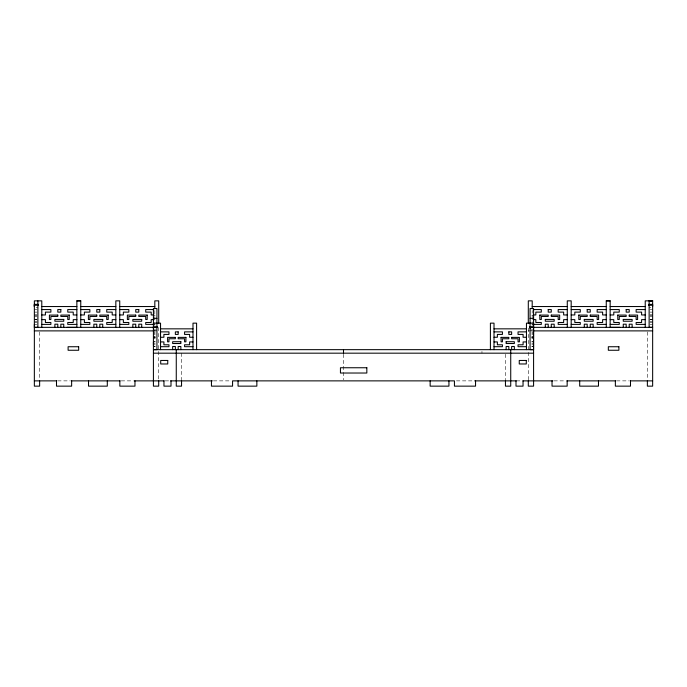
<?xml version="1.0" encoding="UTF-8"?>
<svg xmlns="http://www.w3.org/2000/svg" width="687" height="687" viewBox="0 0 687 687"><rect width="100%" height="100%" fill="white"/><g stroke="black" fill="none" stroke-linecap="round" stroke-linejoin="round"><path stroke-width="0.52" stroke-dasharray="3.44 2.58" d="M532.202 325.252L532.202 310.515M36.128 307.656L37.888 307.656M649.129 307.656L650.89 307.656M34.367 309.571L37.004 309.579M650.014 309.579L652.65 309.571M34.367 312.121L37.004 312.121M650.014 312.121L652.65 312.121M34.367 314.964L37.004 314.964M650.014 314.964L652.65 314.964M34.367 315.093L37.004 315.093M650.014 315.093L652.65 315.093M153.416 315.642L155.176 315.642M531.824 315.642L533.584 315.642M34.367 316.458L37.004 316.458M650.014 316.458L652.65 316.458M34.367 319.429L37.004 319.429M650.014 319.429L652.65 319.429M34.367 319.635L37.004 319.524M650.014 319.524L652.65 319.635M34.367 321.233L37.004 321.233M650.014 321.233L652.65 321.233M34.367 322.495L37.004 322.495M650.014 322.495L652.65 322.495M34.367 324.393L37.004 324.393M650.014 324.393L652.65 324.393M153.416 324.882L155.176 324.882M531.824 324.882L533.584 324.882M154.3 329.958L156.937 329.949M530.063 329.949L532.7 329.958M153.416 330.103L155.176 330.103M531.824 330.103L533.584 330.103M153.416 330.885L158.697 330.885M528.303 330.885L533.584 330.885M153.416 331.873L155.176 331.873M531.824 331.873L533.584 331.873M153.416 332.817L155.176 332.817M531.824 332.817L533.584 332.817M153.416 333.478L155.176 333.478M531.824 333.478L533.584 333.478M153.416 334.423L155.176 334.423M531.824 334.423L533.584 334.423M153.416 336.218L155.176 336.218M531.824 336.218L533.584 336.218M153.416 336.965L155.176 336.965M531.824 336.965L533.584 336.965M153.416 337.257L155.176 337.257M531.824 337.257L533.584 337.257M153.416 337.394L155.176 337.386M531.824 337.386L533.584 337.394M153.416 337.824L155.176 337.824M531.824 337.824L533.584 337.824M153.416 338.76L155.176 338.751M531.824 338.751L533.584 338.76M153.416 341.825L155.176 341.722M531.824 341.722L533.584 341.825M153.416 341.928L155.176 341.928M531.824 341.928L533.584 341.928M153.416 343.526L155.176 343.526M531.824 343.526L533.584 343.526M153.416 344.797L155.176 344.788M531.824 344.788L533.584 344.797M153.416 346.265L155.176 346.265M531.824 346.265L533.584 346.265M153.416 346.695L155.176 346.695M531.824 346.695L533.584 346.695M57.699 380.873L70.452 380.873M121.238 380.873L133.029 380.873M165.181 380.873L170.539 380.873M213.417 380.873L230.566 380.873M456.434 380.873L473.583 380.873M516.461 380.873L521.819 380.873M553.971 380.873L565.762 380.873M616.548 380.873L629.301 380.873M647.369 331.95L647.369 379.808M528.303 328.24L528.303 380.873M505.452 354.243L505.452 379.808M481.965 351.418L481.965 353.178M343.5 354.243L343.5 379.808M181.548 353.178L181.548 379.808M158.697 327.364L158.697 380.873M154.815 310.515L154.815 325.252M39.631 331.95L39.631 379.808"/><path stroke-width="1.03" d="M34.367 304.375L34.367 306.539L34.367 304.375L38.274 304.375L38.274 305.26L34.367 305.26M153.416 345.441L153.416 342.014M153.416 326.677L153.416 327.553L157.297 327.553L157.297 326.677L153.416 326.677L153.416 328.841M490.406 349.657L490.406 323.148L494.013 323.148L494.013 349.657M506.139 349.657L506.139 346.488L508.827 346.497L508.827 349.657M511.643 349.657L511.643 346.497L514.34 346.497L514.34 349.657M526.457 349.657L526.457 323.156L533.584 323.156L533.584 349.666L153.416 349.657L156.937 349.657L156.937 308.515L153.416 308.515L153.416 386.146L158.697 386.146L158.697 380.873M528.303 323.148L528.303 300.854L532.202 300.854L532.202 308.557M530.063 323.156L530.063 349.657L533.584 349.657M545.306 327.356L545.306 324.195L548.217 324.195L548.217 327.356M551.266 327.356L551.266 324.195L554.177 324.195L554.177 327.356M567.282 327.356L567.282 300.854L571.18 300.854L571.18 327.356M584.285 327.356L584.285 324.195L587.196 324.195L587.196 327.356M590.236 327.356L590.245 324.195L593.147 324.195L593.147 327.356M606.26 327.356L606.26 300.854L610.159 300.854L610.15 327.356L619.992 327.356M623.264 327.356L623.264 324.195L626.175 324.195L626.175 327.356M629.215 327.356L629.215 324.195L632.126 324.195L632.126 327.356M645.23 327.356L645.239 300.854L652.65 300.854L652.65 386.146L647.369 386.146L647.369 380.873M649.129 305.26L649.129 304.375M649.138 300.854L652.65 300.854L649.129 300.854L649.129 327.356L652.65 327.364L533.181 327.356M34.367 324.393L34.367 327.364L37.871 327.356L37.888 300.854M67.025 327.356L76.867 327.356L76.858 300.854L80.757 300.854L80.757 327.356M606.26 300.854L610.159 300.854M76.858 300.854L80.757 300.854M652.65 305.26L648.743 305.26L648.743 304.375L652.65 304.375L652.65 306.539M41.787 306.539L76.858 306.539M80.757 306.539L115.837 306.539M119.736 306.539L154.815 306.539M532.202 306.539L567.282 306.539M571.18 306.539L606.26 306.539M610.159 306.539L645.23 306.539M41.787 309.571L50.881 309.571L50.881 312.121L45.411 312.121L45.419 314.955L41.787 314.955M76.858 309.571L67.764 309.571L67.764 312.121L73.234 312.121L73.234 314.955L76.867 314.955M80.757 309.571L89.86 309.571L89.86 312.121L84.389 312.121L84.389 314.955L80.757 314.955M115.837 309.571L106.734 309.571L106.734 312.121L112.204 312.121L112.204 314.955L115.837 314.955M119.736 309.571L128.838 309.571L128.838 312.121L123.368 312.121L123.368 314.955L119.736 314.955M153.802 309.571L145.713 309.571L145.713 312.121L151.183 312.121L151.183 314.955L153.905 314.955M533.215 309.571L541.304 309.571L541.304 312.121L535.834 312.121L535.834 314.955L533.112 314.955M567.282 309.571L558.179 309.571L558.179 312.121L563.649 312.121L563.649 314.955L567.282 314.955M571.18 309.571L580.283 309.571L580.283 312.121L574.813 312.121L574.813 314.955L571.18 314.955M606.26 309.571L597.158 309.571L597.158 312.121L602.628 312.121L602.628 314.955L606.26 314.955M610.159 309.571L619.253 309.571L619.253 312.121L613.783 312.121L613.783 314.955L610.159 314.955M645.23 309.571L636.136 309.571L636.136 312.121L641.606 312.121L641.606 314.955L645.23 314.955M153.416 318.364L156.937 318.364M530.063 318.364L533.584 318.364M41.787 319.627L45.419 319.627L45.419 322.495L50.881 322.495L50.881 324.393L41.787 324.393M76.867 319.627L73.234 319.627L73.234 322.486L67.764 322.486L67.764 324.393L76.867 324.393M80.757 319.627L84.389 319.627L84.389 322.495L89.86 322.495L89.86 324.393L80.757 324.393M115.837 319.627L112.204 319.627L112.204 322.486L106.743 322.486L106.743 324.393L115.837 324.393M119.736 319.627L123.368 319.627L123.368 322.486L128.838 322.486L128.838 324.393L119.736 324.393M153.905 319.627L151.183 319.627L151.183 322.486L145.713 322.486L145.713 324.393L153.802 324.384M533.112 319.627L535.834 319.627L535.834 322.486L541.304 322.486L541.304 324.393L533.215 324.384M567.282 319.627L563.649 319.627L563.649 322.486L558.179 322.486L558.179 324.393L567.282 324.393M571.18 319.627L574.813 319.627L574.813 322.486L580.283 322.486L580.283 324.393L571.18 324.393M606.26 319.627L602.628 319.627L602.628 322.495L597.158 322.495L597.158 324.393L606.26 324.393M610.15 319.627L613.783 319.627L613.783 322.486L619.253 322.486L619.253 324.393L610.15 324.393M645.23 319.627L641.598 319.627L641.598 322.495L636.136 322.495L636.136 324.393L645.23 324.393M153.416 323.156L160.543 323.156L160.543 349.657M34.367 327.356L153.836 327.356M160.543 328.841L192.987 328.841M494.013 328.841L526.457 328.841M34.35 330.885L153.416 330.885M533.584 330.885L652.65 330.885M160.543 331.873L168.959 331.873L168.959 334.423L163.901 334.423L163.901 337.257L160.543 337.257M192.987 331.873L184.571 331.873L184.571 334.423L189.629 334.423L189.629 337.257L192.987 337.257M494.013 331.873L502.429 331.873L502.429 334.423L497.371 334.423L497.371 337.257L494.013 337.257M526.457 331.873L518.041 331.873L518.041 334.423L523.099 334.423L523.099 337.257L526.457 337.257M160.543 341.928L163.901 341.928L163.901 344.788L168.959 344.788L168.959 346.695L160.543 346.695M192.987 341.928L189.629 341.928L189.629 344.788L184.571 344.788L184.571 346.686L192.987 346.686M494.013 341.928L497.371 341.928L497.371 344.788L502.429 344.788L502.429 346.686L494.013 346.686M526.457 341.928L523.099 341.928L523.099 344.788L518.041 344.788L518.041 346.695L526.457 346.695M153.416 353.178L533.584 353.178M34.35 380.873L56.635 380.873M71.517 380.873L120.165 380.873M134.102 380.873L164.107 380.873M170.539 380.873L212.343 380.873M474.657 380.873L516.461 380.873M522.893 380.873L552.898 380.873M566.835 380.873L615.483 380.873M630.365 380.873L652.65 380.873M530.063 327.553L530.063 326.677L530.063 328.249M630.494 380.873L630.494 386.146L615.363 386.146L615.363 380.873M598.48 380.873L598.48 386.146L579.699 386.146L579.699 380.873M567.161 380.873L567.161 386.146L552.03 386.146L552.03 380.873M530.063 323.62L530.063 308.515L533.584 308.515L533.584 386.146L528.303 386.146L528.303 380.873M523.039 380.873L523.039 386.146L515.997 386.146L515.997 380.873M510.733 349.657L510.733 386.146L505.452 386.146L505.452 380.873M475.55 380.873L475.55 386.146L454.433 386.146L454.433 380.873L232.567 380.873L232.567 386.146L211.45 386.146L211.45 380.873M448.937 380.873L448.937 386.146L430.148 386.146L430.148 380.873M343.5 349.657L343.5 353.178M256.852 380.873L256.852 386.146L238.063 386.146L238.063 380.873M196.594 349.657L196.594 323.148L192.987 323.148L192.987 349.657M181.548 380.873L181.548 386.146L176.267 386.146L176.267 349.657M180.861 349.657L180.861 346.488L178.173 346.497L178.173 349.657M175.357 349.657L175.357 346.497L172.66 346.497L172.66 349.657M171.003 380.873L171.003 386.146L163.961 386.146L163.961 380.873M158.714 323.148L158.714 300.854L154.815 300.854L154.815 308.557M141.711 327.356L141.711 324.195L138.8 324.195L138.8 327.356M135.751 327.356L135.751 324.195L132.84 324.195L132.84 327.356M134.97 380.873L134.97 386.146L119.839 386.146L119.839 380.873M119.736 327.356L119.736 300.854L115.837 300.854L115.837 327.356M107.301 380.873L107.301 386.146L88.52 386.146L88.52 380.873M102.732 327.356L102.732 324.195L99.821 324.195L99.821 327.356M96.781 327.356L96.781 324.195L93.87 324.195L93.87 327.356M71.637 380.873L71.637 386.146L56.497 386.146L56.497 380.873M63.754 327.356L63.754 324.195L60.842 324.195L60.851 327.356M57.802 327.356L57.802 324.195L54.891 324.195L54.891 327.356M41.787 327.356L41.787 300.854L34.367 300.854L34.35 386.146L39.631 386.146L39.631 380.873M37.888 304.375L37.888 305.26L37.888 304.375M156.937 326.677L156.937 327.553L156.937 326.677M501.081 337.386L501.081 341.825L502.429 341.825L502.429 338.751L508.827 338.751L508.827 337.386L501.081 337.386M506.139 341.722L506.139 343.526L514.34 343.526L514.34 341.722L506.139 341.722M508.827 331.873L508.827 334.423L511.643 334.423L511.643 331.873L508.827 331.873M511.643 337.386L511.643 338.751L518.041 338.751L518.041 341.825L519.398 341.825L519.398 337.386L511.643 337.386M529.703 326.677L529.703 327.553L533.584 327.553L533.584 326.677L529.703 326.677M539.836 315.084L539.836 319.524L541.304 319.524L541.304 316.449L548.217 316.449L548.217 315.084L539.836 315.084M545.306 319.421L545.306 321.224L554.177 321.224L554.177 319.421L545.306 319.421M548.217 309.571L548.217 312.121L551.266 312.121L551.266 309.571L548.217 309.571M551.266 315.084L551.266 316.449L558.179 316.449L558.179 319.524L559.647 319.524L559.647 315.084L551.266 315.084M578.815 315.084L578.815 319.524L580.283 319.524L580.283 316.458L587.196 316.458L587.196 315.084L578.815 315.084M584.285 319.421L584.285 321.224L593.147 321.224L593.147 319.421L584.285 319.421M587.196 309.571L587.196 312.121L590.245 312.121L590.245 309.571L587.196 309.571M590.245 315.084L590.245 316.458L597.158 316.458L597.158 319.524L598.617 319.524L598.617 315.084L590.245 315.084M617.793 315.084L617.793 319.524L619.253 319.524L619.253 316.458L626.175 316.458L626.175 315.084L617.793 315.084M623.264 319.421L623.264 321.224L632.126 321.224L632.126 319.421L623.264 319.421M626.175 309.571L626.175 312.121L629.215 312.121L629.215 309.571L626.175 309.571M629.215 315.084L629.215 316.458L636.136 316.458L636.136 319.524L637.596 319.524L637.596 315.084L629.215 315.084M60.842 309.571L57.802 309.571L57.802 312.121L60.842 312.121L60.842 309.571M99.821 309.571L96.773 309.571L96.773 312.121L99.821 312.121L99.821 309.571M138.8 309.571L135.751 309.571L135.751 312.121L138.8 312.121L138.8 309.571M57.802 315.084L49.421 315.084L49.421 319.524L50.881 319.524L50.881 316.458L57.802 316.458L57.802 315.084M69.224 315.084L60.842 315.084L60.842 316.458L67.764 316.458L67.764 319.524L69.224 319.524L69.224 315.084M96.773 315.084L88.4 315.084L88.4 319.524L89.86 319.524L89.86 316.458L96.773 316.458L96.773 315.084M108.203 315.084L99.821 315.084L99.821 316.458L106.734 316.458L106.734 319.524L108.203 319.524L108.203 315.084M135.751 315.084L127.37 315.084L127.37 319.524L128.838 319.524L128.838 316.449L135.751 316.449L135.751 315.084M147.181 315.084L138.8 315.084L138.8 316.449L145.713 316.449L145.713 319.524L147.181 319.524L147.181 315.084M63.754 319.421L54.891 319.421L54.891 321.224L63.754 321.224L63.754 319.421M102.732 319.421L93.87 319.421L93.87 321.224L102.732 321.224L102.732 319.421M141.711 319.421L132.84 319.421L132.84 321.224L141.711 321.224L141.711 319.421M178.173 331.873L175.357 331.873L175.357 334.423L178.173 334.423L178.173 331.873M175.357 337.386L167.602 337.386L167.602 341.825L168.959 341.825L168.959 338.751L175.357 338.751L175.357 337.386M185.919 337.386L178.173 337.386L178.173 338.751L184.571 338.751L184.571 341.825L185.919 341.825L185.919 337.386M180.861 341.722L172.66 341.722L172.66 343.526L180.861 343.526L180.861 341.722M78.67 346.737L68.107 346.737L68.107 350.258L78.67 350.258L78.67 346.737M618.893 346.737L608.33 346.737L608.33 350.258L618.893 350.258L618.893 346.737M167.748 360.46L160.706 360.46L160.706 363.973L167.748 363.973L167.748 360.46M526.294 360.46L519.252 360.46L519.252 363.973L526.294 363.973L526.294 360.46M366.832 367.751L340.443 367.751L340.443 373.024L366.832 373.024L366.832 367.751"/></g></svg>
